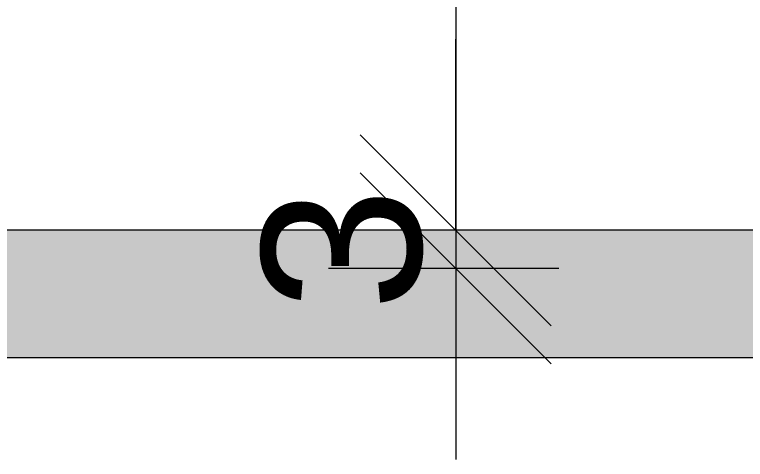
# Model space of a CAD drawing. Header units: centimetres. Extents: x -5566 to 5867, y -120 to 4683.
# Drawn here: x -2074.3 to -2016.9, y 2622.5 to 2657.4 of the extents above; entities that cross this region are included whole.
import ezdxf

# ---------------------------------------------------------------- set-up
doc = ezdxf.new("R2010")
doc.units = ezdxf.units.CM
for name, color, linetype, lineweight in [('A-ANNO-DIMS', 211, 'Continuous', 5), ('A-WALL-PATT', 111, 'Continuous', 20), ('I-WALL', 2, 'Continuous', 13)]:
    doc.layers.add(name, color=color, linetype=linetype, lineweight=lineweight)
doc.styles.add('Arial', font='arial.ttf', dxfattribs={"height": 12.5})
doc.dimstyles.new('100_200_2_5mm_Arial_cm', dxfattribs={"dimscale": 30.48, "dimtxt": 12.753242, "dimasz": 0.492126, "dimexe": 0.328084, "dimexo": 0.0625, "dimgap": 0.082021, "dimtad": 1, "dimdec": 0, "dimzin": 0, "dimdsep": 46, "dimtxsty": 'Arial', "dimblk1": 'OBLIQUE', "dimblk2": 'OBLIQUE', "dimsah": 1, "dimcen": 0.09, "dimdle": 0.328084, "dimazin": 0, "dimtfac": 1, "dimtdec": 4, "dimtix": 1, "dimtmove": 0, "dimatfit": 3, "dimfxl": 0.328084, "dimfxlon": 1, "dimtvp": 1, "dimtolj": 1, "dimtzin": 0, "dimlwd": 15, "dimlwe": 15, "dimarcsym": 2})

# ---------------------------------------------------------------- blocks, each defined once
blk = doc.blocks.new('_Oblique')
at = {"color": 0, "linetype": 'ByBlock', "lineweight": -2}
blk.add_line((-0.5, -0.5), (0.5, 0.5), dxfattribs=at)
blk = doc.blocks.new('DIMBLOCK266-Level _9_00')
at = {"layer": 'A-ANNO-DIMS', "color": 0, "lineweight": 15, "transparency": 16777216}
for p, q in [((-2039.616, 3145.492), (-2039.616, 2630.492)), ((-2031.521, 3135.492), (-2049.616, 3135.492)), ((-2031.521, 2640.492), (-2049.616, 2640.492))]:
    blk.add_line(p, q, dxfattribs=at)
at = {"layer": 'Defpoints', "color": 0, "transparency": 16777216}
for p in [(-2029.616, 3135.492), (-2039.616, 2640.492), (-2029.616, 2640.492)]:
    blk.add_point(p, dxfattribs=at)
at = {"layer": 'A-ANNO-DIMS', "color": 0, "lineweight": 15, "transparency": 16777216, "xscale": 15, "yscale": 15, "zscale": 15}
for p, rotation in [((-2039.616, 3135.492), 90), ((-2039.616, 2640.492), 270)]:
    blk.add_blockref('_Oblique', p, dxfattribs=dict(at, rotation=rotation))
at = {"layer": 'A-ANNO-DIMS', "color": 0, "lineweight": 15, "transparency": 16777216, "insert": (-2048.498, 2887.992), "char_height": 12.5, "width": 34.61034, "attachment_point": 5, "rotation": 90, "style": 'Arial'}
blk.add_mtext('\\A1;495', dxfattribs=at)
blk = doc.blocks.new('DIMBLOCK267-Level _9_00')
at = {"layer": 'A-ANNO-DIMS', "color": 0, "lineweight": 15, "transparency": 16777216}
for p, q in [((-2039.616, 2640.492), (-2039.616, 2655.492)), ((-2031.521, 2640.492), (-2049.616, 2640.492)), ((-2039.616, 2640.492), (-2039.616, 2637.492)), ((-2031.521, 2637.492), (-2049.616, 2637.492)), ((-2039.616, 2637.492), (-2039.616, 2622.492))]:
    blk.add_line(p, q, dxfattribs=at)
at = {"layer": 'Defpoints', "color": 0, "transparency": 16777216}
for p in [(-2029.616, 2640.492), (-2039.616, 2637.492), (-2029.616, 2637.492)]:
    blk.add_point(p, dxfattribs=at)
at = {"layer": 'A-ANNO-DIMS', "color": 0, "lineweight": 15, "transparency": 16777216, "xscale": 15, "yscale": 15, "zscale": 15}
for p, rotation in [((-2039.616, 2640.492), 270), ((-2039.616, 2637.492), 90)]:
    blk.add_blockref('_Oblique', p, dxfattribs=dict(at, rotation=rotation))
at = {"layer": 'A-ANNO-DIMS', "color": 0, "lineweight": 15, "transparency": 16777216, "insert": (-2048.502, 2638.992), "char_height": 12.5, "width": 11.53678, "attachment_point": 5, "rotation": 90, "style": 'Arial'}
blk.add_mtext('\\A1;3', dxfattribs=at)

msp = doc.modelspace()

# ---------------------------------------------------------------- hatches: boundary and pattern name
at = {"layer": 'A-WALL-PATT', "lineweight": 13}
msp.add_hatch(color=256, dxfattribs=at).paths.add_polyline_path([(-2357.5, 2640.492), (-2357.5, 2630.492), (-1989.5, 2630.492), (-1989.5, 2640.492), (-2278.768, 2640.492)], flags=0)

# ---------------------------------------------------------------- linework, layer by layer
at = {"layer": 'I-WALL', "lineweight": 20}
for p, q in [((-1989.5, 2640.492), (-2357.5, 2640.492)), ((-2357.5, 2630.492), (-1989.5, 2630.492))]:
    msp.add_line(p, q, dxfattribs=at)

# ---------------------------------------------------------------- dimensions: what is measured, and where the dimension line sits
at = {"layer": 'A-ANNO-DIMS', "lineweight": 15}
for base, p1, p2, override, picture, middle in [((-2039.616, 2640.492), (-2029.616, 3135.492), (-2029.616, 2640.492), {"dimpost": '<>', "dimfxl": 495}, 'DIMBLOCK266-Level _9_00', (-2048.498, 2887.992)), ((-2039.616, 2637.492), (-2029.616, 2640.492), (-2029.616, 2637.492), {"dimpost": '<>', "dimfxl": 3}, 'DIMBLOCK267-Level _9_00', (-2048.502, 2638.992))]:
    dim = msp.add_linear_dim(base=base, p1=p1, p2=p2, angle=270, dimstyle='100_200_2_5mm_Arial_cm', override=override, dxfattribs=at)
    dim.commit()
    dim.dimension.update_dxf_attribs({"geometry": picture, "text_midpoint": middle})

doc.saveas('drawing.dxf')
